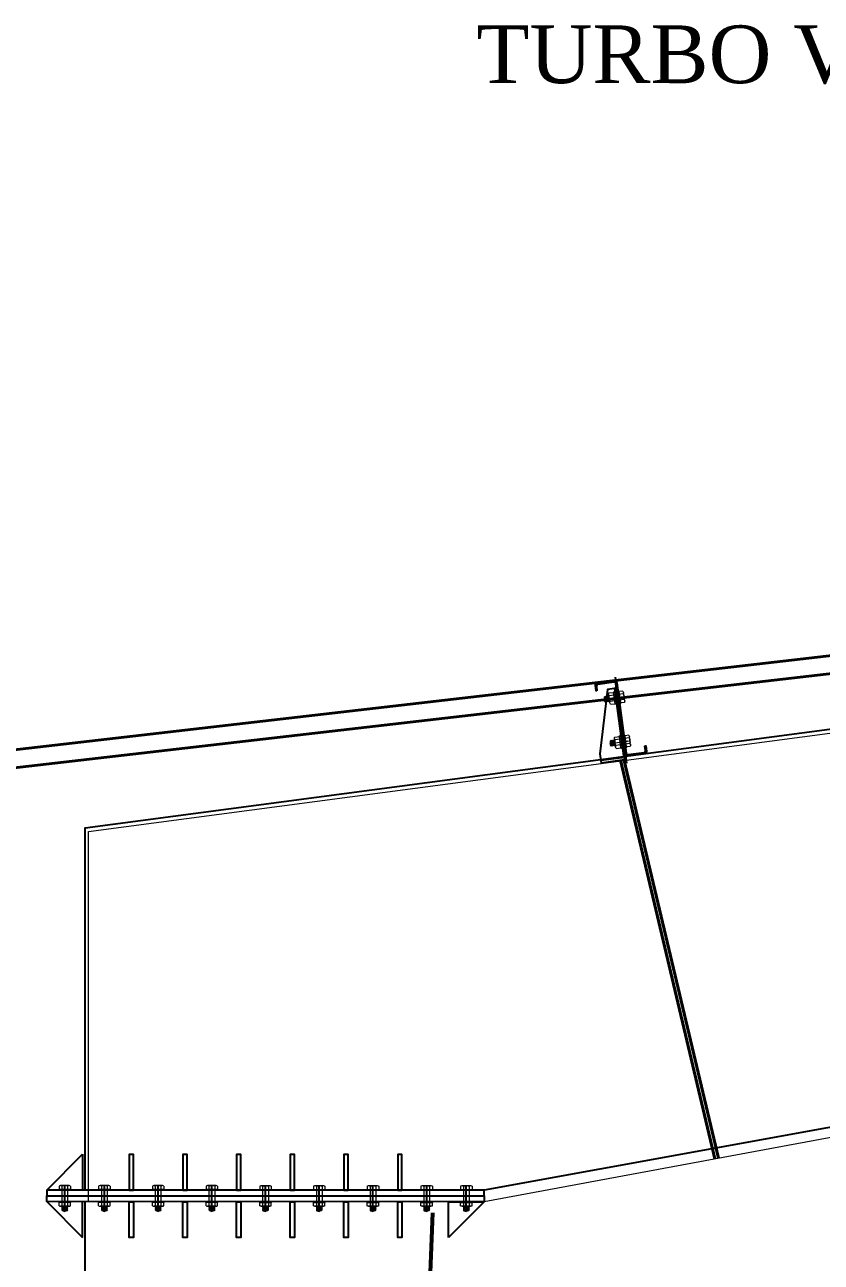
# Model space of a CAD drawing. Header units: metres. Extents: x 98347 to 98865, y -7394 to -7177.
# Drawn here: x 98573.659 to 98575.883, y -7300.494 to -7297.041 of the extents above; entities that cross this region are included whole.
import ezdxf

# ---------------------------------------------------------------- set-up
doc = ezdxf.new("R2010")
doc.units = ezdxf.units.M
doc.header["$LTSCALE"] = 0.5
doc.header["$MEASUREMENT"] = 0
doc.linetypes.add('DASHDOT', pattern=[1, 0.5, -0.25, 0, -0.25])
doc.layers.get('0').update_dxf_attribs({"color": 30, "lineweight": 40})
for name, color, linetype in [('JSC-15O-Gusset Plt', 4, 'Continuous'), ('JSC-1A-Thin', 254, 'Continuous'), ('JSC-G-Grid Line', 250, 'DASHDOT'), ('JSC-H-Dimension', 251, 'Continuous'), ('JSC-U-Steel', 21, 'Continuous'), ('OBJ', 5, 'Continuous')]:
    doc.layers.add(name, color=color, linetype=linetype)
doc.layers.add('JSC-4D-Bolt', color=240, linetype='Continuous', lineweight=18)
doc.layers.add('STEEL', color=7, linetype='Continuous', lineweight=9)
doc.styles.get("Standard").update_dxf_attribs({"font": 'times.ttf'})

# ---------------------------------------------------------------- blocks, each defined once
blk = doc.blocks.new('A$C1C5357C3')
at = {"layer": 'JSC-4D-Bolt', "linetype": 'Continuous', "lineweight": 9}
for p, q in [((0, 13.3), (0, 4)), ((0, 4), (32, 4)), ((0, 2), (32, 2)), ((4, 14.7), (28, 14.7)), ((8, 26.8), (9.3, 27.7)), ((8, 26.8), (22.7, 21.4)), ((9.3, 24.9), (8, 26.8)), ((8, 24), (9.3, 24.9)), ((8, 24), (22.7, 18.5)), ((9.3, 22.1), (8, 24)), ((8, 21.1), (9.3, 22.1)), ((8, 21.1), (22.7, 15.7)), ((9.3, 19.2), (8, 21.1)), ((8, 18.3), (9.3, 19.2)), ((8, 18.3), (17.8, 14.7)), ((9.3, 16.4), (8, 18.3)), ((8, 15.4), (9.3, 16.4)), ((8, 14.7), (8, 15.4)), ((8, 15.4), (10.1, 14.7)), ((8, -41.3), (8, 13.3)), ((9.3, 27.7), (16, 29.1)), ((9.3, 27.7), (24, 22.3)), ((9.3, 27.7), (22.7, 27.1)), ((9.3, 24.9), (24, 19.5)), ((9.3, 22.1), (24, 16.6)), ((9.3, 19.2), (21.6, 14.7)), ((9.3, 16.4), (13.9, 14.7)), ((13.8, 27.5), (22.7, 24.2)), ((22.7, 27.1), (16, 29.1)), ((18.2, 27.3), (24, 25.2)), ((24, 25.2), (22.7, 27.1)), ((22.7, 24.2), (24, 25.2)), ((24, 22.3), (22.7, 24.2)), ((22.7, 21.4), (24, 22.3)), ((24, 19.5), (22.7, 21.4)), ((22.7, 18.5), (24, 19.5)), ((24, 16.6), (22.7, 18.5)), ((22.7, 15.7), (24, 16.6)), ((23.4, 14.7), (22.7, 15.7)), ((24, -41.3), (24, 13.3)), ((32, 13.3), (32, 4)), ((0, -30), (32, -30)), ((0, -41.3), (0, -32)), ((0, -32), (32, -32)), ((32, -41.3), (32, -32)), ((4, -42.7), (28, -42.7))]:
    blk.add_line(p, q, dxfattribs=at)
for centre, radius, start, end in [((0, 3), 1, 90, 270), ((4, 8), 6.67, 53.1268, 126.8666), ((16, -10), 24.7, 71.0721, 108.9214), ((28, 8), 6.67, 53.1268, 126.8666), ((32, 3), 1, 270, 90), ((0, -31), 1, 90, 270), ((32, -31), 1, 270, 90), ((4, -36), 6.67, 233.1268, 306.8666), ((16, -18), 24.7, 251.0721, 288.9214), ((28, -36), 6.67, 233.1268, 306.8666)]:
    blk.add_arc(centre, radius, start, end, dxfattribs=at)
at = {"layer": 'JSC-G-Grid Line'}
blk.add_line((16, 29.1), (16, -42.7), dxfattribs=at)
blk = doc.blocks.new('A$C634C78A7')
at = {"layer": 'JSC-4D-Bolt', "linetype": 'Continuous', "lineweight": 9}
for p, q in [((-82.8, 84.9), (-82.8, 97.4)), ((-53.3, 91.1), (-82.8, 91.1)), ((-82.1, 99.5), (-76.7, 99.5)), ((-82.1, 95.3), (-61.5, 95.3)), ((-79.4, 91.1), (-67.1, 91.1)), ((-76.7, 82.8), (-76.7, 99.5)), ((-66.6, 91.1), (-76.5, 91.1)), ((-74.7, 82.8), (-74.7, 99.5)), ((-70.3, 82.8), (-70.3, 99.5)), ((-61.5, 99.5), (-68.3, 99.5)), ((-68.3, 82.8), (-68.3, 99.5)), ((-60.8, 84.9), (-60.8, 97.4)), ((-60.8, 95), (-60.3, 94.6)), ((-58.4, 87.7), (-60.8, 94.1)), ((-58.9, 87), (-60.8, 92.1)), ((-60.3, 94.6), (-59.8, 95.3)), ((-57.4, 87), (-60.3, 94.6)), ((-56.9, 87.7), (-59.8, 95.3)), ((-59.8, 95.3), (-58.8, 94.6)), ((-58.8, 94.6), (-58.3, 95.3)), ((-55.9, 87), (-58.8, 94.6)), ((-55.5, 87.7), (-58.3, 95.3)), ((-58.3, 95.3), (-57.3, 94.6)), ((-57.3, 94.6), (-56.8, 95.3)), ((-54.5, 87), (-57.3, 94.6)), ((-54, 87.7), (-56.8, 95.3)), ((-56.8, 95.3), (-55.8, 94.6)), ((-55.8, 94.6), (-55.3, 95.3)), ((-54.1, 90), (-55.8, 94.6)), ((-54.2, 92.3), (-55.3, 95.3)), ((-55.3, 95.3), (-54.3, 94.6)), ((-54, 87.7), (-54.3, 94.6)), ((-54.3, 94.6), (-53.3, 91.1)), ((-54, 87.7), (-53.3, 91.1)), ((-82.1, 87), (-61.5, 87)), ((-82.1, 82.8), (-76.7, 82.8)), ((-61.5, 82.8), (-68.3, 82.8)), ((-59.9, 87.7), (-60.8, 90.1)), ((-60.4, 87), (-60.8, 88.1)), ((-60.8, 87), (-60.4, 87)), ((-60.4, 87), (-59.9, 87.7)), ((-59.9, 87.7), (-58.9, 87)), ((-58.9, 87), (-58.4, 87.7)), ((-58.4, 87.7), (-57.4, 87)), ((-57.4, 87), (-56.9, 87.7)), ((-56.9, 87.7), (-55.9, 87)), ((-55.9, 87), (-55.5, 87.7)), ((-55.5, 87.7), (-54.5, 87)), ((-54.5, 87), (-54, 87.7)), ((-82.8, 19.9), (-82.8, 32.5)), ((-53.3, 26.2), (-82.8, 26.2)), ((-82.1, 34.5), (-76.7, 34.5)), ((-82.1, 30.4), (-61.5, 30.4)), ((-82.1, 22), (-61.5, 22)), ((-79.4, 26.2), (-67.1, 26.2)), ((-76.7, 17.8), (-76.7, 34.5)), ((-66.6, 26.2), (-76.5, 26.2)), ((-74.7, 17.8), (-74.7, 34.5)), ((-70.3, 17.8), (-70.3, 34.5)), ((-61.5, 34.5), (-68.3, 34.5)), ((-68.3, 17.8), (-68.3, 34.5)), ((-60.8, 19.9), (-60.8, 32.5)), ((-60.8, 30), (-60.3, 29.7)), ((-58.4, 22.7), (-60.8, 29.1)), ((-58.9, 22), (-60.8, 27.1)), ((-59.9, 22.7), (-60.8, 25.1)), ((-60.4, 22), (-60.8, 23.1)), ((-60.8, 22), (-60.4, 22)), ((-60.4, 22), (-59.9, 22.7)), ((-60.3, 29.7), (-59.8, 30.4)), ((-57.4, 22), (-60.3, 29.7)), ((-59.9, 22.7), (-58.9, 22)), ((-56.9, 22.7), (-59.8, 30.4)), ((-59.8, 30.4), (-58.8, 29.7)), ((-58.9, 22), (-58.4, 22.7)), ((-58.8, 29.7), (-58.3, 30.4)), ((-55.9, 22), (-58.8, 29.7)), ((-58.4, 22.7), (-57.4, 22)), ((-55.5, 22.7), (-58.3, 30.4)), ((-58.3, 30.4), (-57.3, 29.7)), ((-57.4, 22), (-56.9, 22.7)), ((-57.3, 29.7), (-56.8, 30.4)), ((-54.5, 22), (-57.3, 29.7)), ((-56.9, 22.7), (-55.9, 22)), ((-54, 22.7), (-56.8, 30.4)), ((-56.8, 30.4), (-55.8, 29.7)), ((-55.9, 22), (-55.5, 22.7)), ((-55.8, 29.7), (-55.3, 30.4)), ((-54.1, 25), (-55.8, 29.7)), ((-55.5, 22.7), (-54.5, 22)), ((-54.2, 27.4), (-55.3, 30.4)), ((-55.3, 30.4), (-54.3, 29.7)), ((-54.5, 22), (-54, 22.7)), ((-54, 22.7), (-54.3, 29.7)), ((-54.3, 29.7), (-53.3, 26.2)), ((-54, 22.7), (-53.3, 26.2)), ((-82.1, 17.8), (-76.7, 17.8)), ((-61.5, 17.8), (-68.3, 17.8))]:
    blk.add_line(p, q, dxfattribs=at)
for centre, radius, start, end in [((-79.3, 97.4), 3.48, 143.1298, 216.8696), ((-69.9, 91.1), 12.9, 161.0751, 198.9244), ((-75.7, 99.5), 1, 0, 180), ((-69.3, 99.5), 1, 0, 180), ((-64.3, 97.4), 3.48, 323.1298, 36.8696), ((-73.7, 91.1), 12.9, 341.0751, 18.9244), ((-79.3, 84.9), 3.48, 143.1298, 216.8696), ((-75.7, 82.8), 1, 180, 0), ((-69.3, 82.8), 1, 180, 0), ((-64.3, 84.9), 3.48, 323.1298, 36.8696), ((-79.3, 32.5), 3.48, 143.1298, 216.8696), ((-69.9, 26.2), 12.9, 161.0751, 198.9244), ((-79.3, 19.9), 3.48, 143.1298, 216.8696), ((-75.7, 34.5), 1, 0, 180), ((-69.3, 34.5), 1, 0, 180), ((-64.3, 32.5), 3.48, 323.1298, 36.8696), ((-73.7, 26.2), 12.9, 341.0751, 18.9244), ((-64.3, 19.9), 3.48, 323.1298, 36.8696), ((-75.7, 17.8), 1, 180, 0), ((-69.3, 17.8), 1, 180, 0)]:
    blk.add_arc(centre, radius, start, end, dxfattribs=at)
at = {"layer": 'JSC-G-Grid Line'}
blk.add_line((-73.4, 121.1), (-73.4, -5.8), dxfattribs=at)
at = {"layer": 'JSC-U-Steel'}
for points in [[(-44.6, 105), (-43.3, 105), (-43.3, 112.8, 0.414214), (-45.9, 115.4), (-72.1, 115.4, 0.414214), (-74.7, 112.8), (-74.7, 9.1, -0.414214), (-77.4, 6.5), (-100.9, 6.5, -0.414214), (-103.5, 9.1), (-103.5, 15.6), (-104.8, 15.6), (-104.8, 7.8, 0.414214), (-102.2, 5.1), (-76, 5.1, 0.414214), (-73.4, 7.8), (-73.4, 111.5, -0.414214), (-70.8, 114.1), (-47.3, 114.1, -0.414214), (-44.6, 111.5), (-44.6, 105)], [(-70.3, 104.8), (-70.3, 5.8, 0.414214), (-67.6, 3.1), (-36.7, 3.1)]]:
    blk.add_lwpolyline(points, format="xyb", dxfattribs=at)
blk.add_lwpolyline([(-36.7, 13.1), (-36.7, 0), (-67.6, 0, -0.414214), (-73.4, 5.8), (-73.4, 104.8), (-60.3, 104.8)], format="xyb", close=True, dxfattribs=at)

msp = doc.modelspace()

# ---------------------------------------------------------------- linework, layer by layer
for p, q in [((98575.3225, -7299.0926), (98575.5864, -7300.2057)), ((98575.3322, -7299.0903), (98575.5962, -7300.2039))]:
    msp.add_line(p, q)
for points in [[(98572.606, -7299.1822), (98591.0972, -7297.0501), (98609.5884, -7299.1822)], [(98572.6126, -7299.2318), (98591.0972, -7297.1005), (98609.5818, -7299.2318)]]:
    msp.add_lwpolyline(points)
at = {"layer": 'JSC-15O-Gusset Plt', "elevation": 0.0003}
for points in [[(98574.942, -7300.2931), (98573.7206, -7300.293), (98573.7206, -7300.309), (98574.942, -7300.3091)], [(98574.942, -7300.3251), (98573.7206, -7300.325), (98573.7206, -7300.309), (98574.942, -7300.3091)]]:
    msp.add_lwpolyline(points, close=True, dxfattribs=at)
at = {"layer": 'JSC-1A-Thin'}
msp.add_line((98573.8272, -7308.0501), (98573.8274, -7300.3251), dxfattribs=at)
for points, elevation in [([(98573.8206, -7300.1929), (98573.8206, -7300.2931), (98573.7206, -7300.293), (98573.8206, -7300.1929)], 0.0003), ([(98573.8206, -7300.4252), (98573.8206, -7300.3251), (98573.7206, -7300.325), (98573.8206, -7300.4252)], 0.0003), ([(98574.8422, -7300.4253), (98574.842, -7300.3251), (98574.942, -7300.3251), (98574.8422, -7300.4253)], 0.0003), ([(98574.6557, -7303.931), (98574.7953, -7300.356)], 0)]:
    msp.add_lwpolyline(points, dxfattribs=dict(at, elevation=elevation))
for points, elevation in [([(98573.9505, -7300.2931), (98573.9625, -7300.2931), (98573.9626, -7300.1931), (98573.9506, -7300.1931)], 0.0011), ([(98574.1003, -7300.2931), (98574.1123, -7300.2931), (98574.1123, -7300.1931), (98574.1003, -7300.1931)], 0.0003), ([(98574.2503, -7300.2931), (98574.2623, -7300.2931), (98574.2623, -7300.1931), (98574.2503, -7300.1931)], 0.0003), ([(98574.4003, -7300.2931), (98574.4123, -7300.2931), (98574.4123, -7300.1931), (98574.4003, -7300.1931)], 0.0003), ([(98574.5503, -7300.2931), (98574.5623, -7300.2931), (98574.5623, -7300.1931), (98574.5503, -7300.1931)], 0.0003), ([(98574.7003, -7300.2931), (98574.7123, -7300.2931), (98574.7123, -7300.1931), (98574.7003, -7300.1931)], 0.0003), ([(98573.9505, -7300.3251), (98573.9625, -7300.3251), (98573.9625, -7300.4251), (98573.9505, -7300.4251)], 0.0011), ([(98574.1003, -7300.3251), (98574.1123, -7300.3251), (98574.1123, -7300.4251), (98574.1003, -7300.4251)], 0.0003), ([(98574.2503, -7300.3251), (98574.2623, -7300.3251), (98574.2623, -7300.4251), (98574.2503, -7300.4251)], 0.0003), ([(98574.4003, -7300.3251), (98574.4123, -7300.3251), (98574.4123, -7300.4251), (98574.4003, -7300.4251)], 0.0003), ([(98574.5503, -7300.3251), (98574.5623, -7300.3251), (98574.5623, -7300.4251), (98574.5503, -7300.4251)], 0.0003), ([(98574.7003, -7300.3251), (98574.7123, -7300.3251), (98574.7123, -7300.4251), (98574.7003, -7300.4251)], 0.0003)]:
    msp.add_lwpolyline(points, close=True, dxfattribs=dict(at, elevation=elevation))
at = {"layer": 'JSC-U-Steel'}
msp.add_lwpolyline([(98573.8274, -7300.2931), (98573.8274, -7299.2817), (98585.7301, -7297.7053), (98585.8011, -7298.3228), (98574.942, -7300.2931), (98574.942, -7300.2931), (98573.8274, -7300.2931)], dxfattribs=at)
at = {"layer": 'JSC-U-Steel', "elevation": 0}
msp.add_lwpolyline([(98574.6617, -7303.9311), (98574.8013, -7300.3562)], dxfattribs=at)
at = {"layer": 'STEEL'}
msp.add_lwpolyline([(98573.8374, -7300.3251), (98573.8374, -7299.2918), (98585.7308, -7297.7153), (98585.8004, -7298.3128), (98574.942, -7300.3251), (98574.942, -7300.3251), (98573.8374, -7300.3251), (98573.8374, -7299.2918)], dxfattribs=at)

# ---------------------------------------------------------------- block references
at = {"layer": 'JSC-4D-Bolt', "rotation": 179.9959942882822}
for p, xscale, yscale, zscale in [((98573.7866, -7300.323, 0.0003), 0.0009999999917337, 0.0009999999917337, 0.0009999999917337), ((98573.8973, -7300.3231, 0.0003), 0.0009999999917337, 0.0009999999917337, 0.0009999999917337), ((98574.0473, -7300.3231, 0.0003), 0.0009999999917337, 0.0009999999917337, 0.0009999999917337), ((98574.1973, -7300.3231, 0.0003), 0.0009999999917337, 0.0009999999917337, 0.0009999999917337), ((98574.3153, -7300.3231, 0.0003), -0.0009999999917337, 0.0009999999965657, 0.0009999999999782), ((98574.4653, -7300.3231, 0.0003), -0.0009999999917337, 0.0009999999965657, 0.0009999999999782), ((98574.6153, -7300.3231, 0.0003), -0.0009999999917337, 0.0009999999965657, 0.0009999999999782), ((98574.7653, -7300.3231, 0.0003), -0.0009999999917337, 0.0009999999965657, 0.0009999999999782), ((98574.876, -7300.3231, 0.0003), -0.0009999999917337, 0.0009999999965657, 0.0009999999999782)]:
    msp.add_blockref('A$C1C5357C3', p, dxfattribs=dict(at, xscale=xscale, yscale=yscale, zscale=zscale))
at = {"layer": 'JSC-H-Dimension', "xscale": -0.0019089623189899, "yscale": 0.001908962325615, "zscale": 0.0019089623236149, "rotation": 7.599923510148175}
msp.add_blockref('A$C634C78A7', (98575.199, -7299.1093), dxfattribs=at)

# ---------------------------------------------------------------- texts
at = {"layer": 'OBJ', "color": 1, "lineweight": 30}
msp.add_text('TURBO VENTILATOR', height=0.161, dxfattribs=at).set_placement((98574.9199, -7297.2035))

doc.saveas('drawing.dxf')
